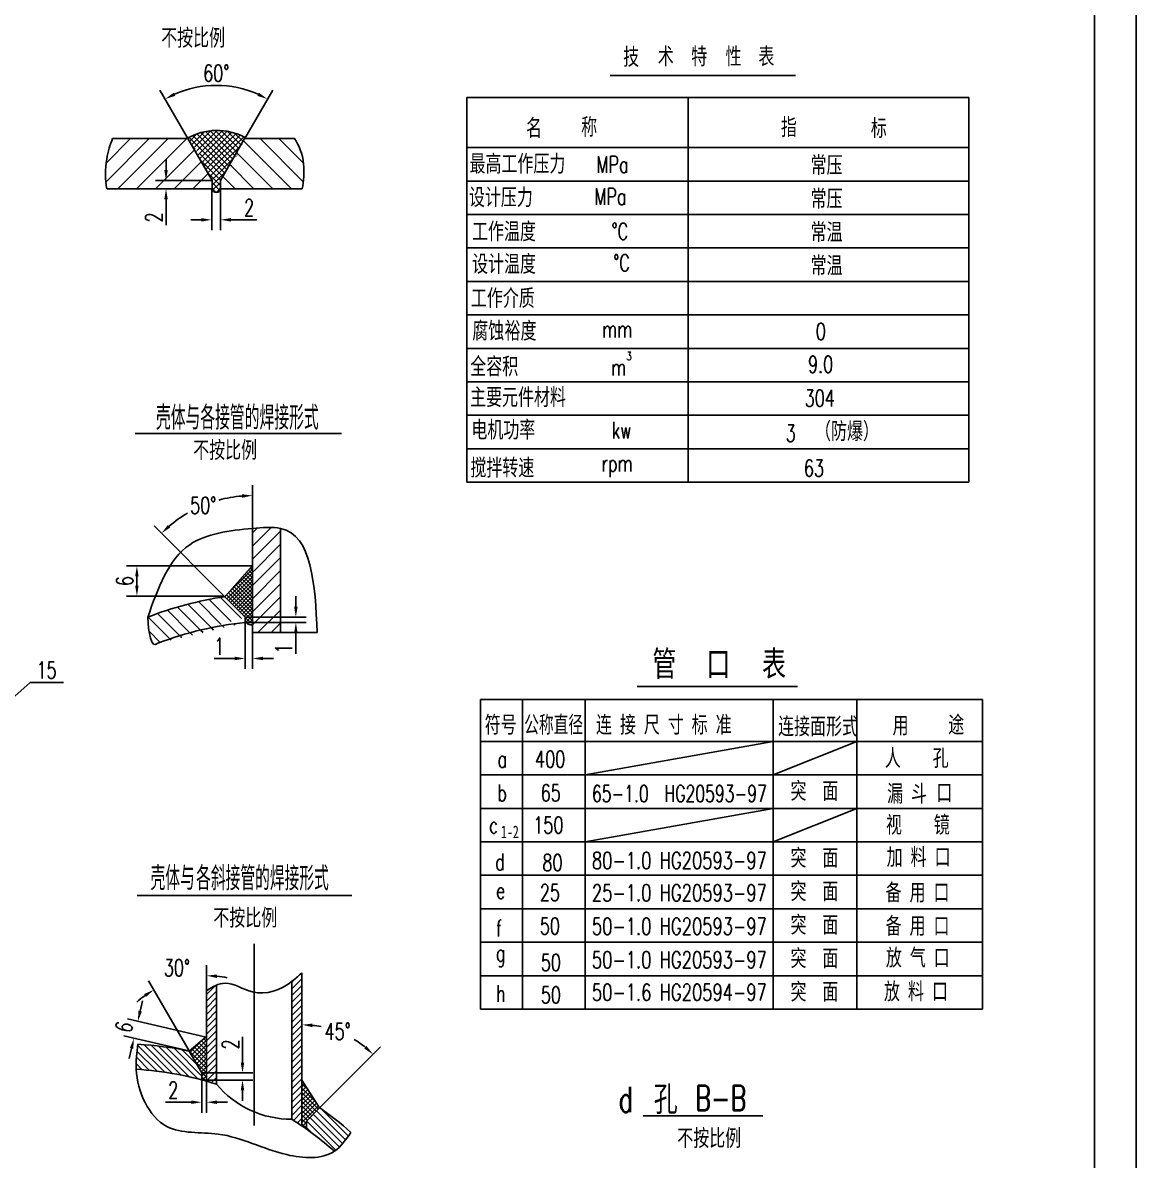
# Model space of a CAD drawing. Extents: x 0 to 594, y 0 to 841.
# Drawn here: x 327.7 to 594, y 387.8 to 659.7 of the extents above; entities that cross this region are included whole.
import ezdxf
from ezdxf.enums import TextEntityAlignment as Align

# ---------------------------------------------------------------- set-up
doc = ezdxf.new("R2010")
doc.units = 0
doc.header["$LTSCALE"] = 5
doc.header["$MEASUREMENT"] = 0
doc.linetypes.add('DASHED', pattern=[0.75, 0.5, -0.25])
doc.layers.get('DEFPOINTS').update_dxf_attribs({"color": 2, "linetype": 'DASHED'})
doc.layers.add('DIM', color=7, linetype='CONTINUOUS')
doc.styles.add('HZ10', font='SIMFANG.TTF', dxfattribs={"width": 0.7, "height": 10})
doc.styles.add('HZ12', font='SIMFANG.TTF', dxfattribs={"width": 0.7, "height": 12})
doc.styles.add('HZ3', font='SIMFANG.TTF', dxfattribs={"width": 0.7, "height": 3})
doc.styles.add('HZ4', font='SIMFANG.TTF', dxfattribs={"width": 0.7, "height": 4})
doc.styles.add('HZ6', font='SIMFANG.TTF', dxfattribs={"width": 0.7, "height": 6})
doc.styles.add('HZ8', font='SIMFANG.TTF', dxfattribs={"width": 0.7, "height": 8})
doc.styles.add('RMO4', font='romans.shx', dxfattribs={"width": 0.7, "height": 4})
doc.styles.add('RMO6', font='romans.shx', dxfattribs={"width": 0.7, "height": 6})
doc.styles.add('RMO8', font='romans.shx', dxfattribs={"width": 0.7, "height": 8})
doc.styles.add('RMOS4', font='romans.shx', dxfattribs={"width": 0.7, "height": 4})
doc.styles.get("Standard").update_dxf_attribs({"font": 'txt.shx', "height": 6, "bigfont": 'hzfsdxt.shx'})
doc.dimstyles.get("Standard").update_dxf_attribs({"dimtxt": 0.18, "dimasz": 0.18, "dimexe": 0.18, "dimexo": 0.0625, "dimgap": 0.09, "dimtad": 0, "dimtih": 1, "dimtoh": 1, "dimdec": 4, "dimzin": 0, "dimdsep": 46, "dimtxsty": 'Standard', "dimcen": 0.09, "dimadec": 0, "dimazin": 0, "dimtfac": 1, "dimtdec": 4, "dimtofl": 0, "dimtmove": 0, "dimatfit": 3, "dimfxl": 0, "dimtolj": 1, "dimtzin": 0, "dimarcsym": 0})
pattern_1 = [(45, (171.5867148157311, 230.1250067884636), (-0.5303300858899106, 0.5303300858899105), []), (135, (171.5867148157311, 230.1250067884636), (-0.5303300858899106, -0.5303300858899104), [])]

# ---------------------------------------------------------------- blocks, each defined once
blk = doc.blocks.new('*D68')
at = {"layer": 'DEFPOINTS', "color": 0}
for p in [(378.2686727352494, 644.3370176675586), (367.2449190810527, 631.9646974638206), (380.7919244648453, 631.9646974638206), (373.018421772949, 621.9646974638206), (375.018421772949, 621.9646974638206)]:
    blk.add_point(p, dxfattribs=at)
at = {"layer": 'DIM', "color": 0, "lineweight": -2}
for p, q in [((367.2136690810527, 632.0188240515571), (360.5303118791248, 643.5947382904276)), ((380.8231744648453, 632.0188240515571), (387.5065316667732, 643.5947382904276))]:
    blk.add_line(p, q, dxfattribs=at)
blk.add_arc((374.018421772949, 620.2326466562517), 24.47621978764829, 65.85473525063615, 114.1452647493639, dxfattribs=at)
at = {"layer": 'DIM', "color": 0}
for points in [[(364.1960208037557, 642.1964612587881), (363.8167544366443, 642.9384865058131), (361.7803118791248, 641.4296747809665)], [(384.2200891092537, 642.9384865058131), (383.8408227421423, 642.1964612587881), (386.2565316667732, 641.4296747809665)]]:
    blk.add_solid(points, dxfattribs=at)
at = {"layer": 'DIM', "color": 0, "insert": (374.018421772949, 647.6088664439), "char_height": 4, "attachment_point": 5, "style": 'RMO4'}
blk.add_mtext('\\A1;60°', dxfattribs=at)
blk = doc.blocks.new('*D69')
at = {"layer": 'DEFPOINTS', "color": 0}
for p in [(373.018421772949, 621.9646974638206), (361.9933419046999, 619.9646974638207), (372.9271343473676, 619.9646974638207)]:
    blk.add_point(p, dxfattribs=at)
at = {"layer": 'DIM', "color": 0, "lineweight": -2}
for p, q in [((361.9933419046999, 624.4646974638206), (361.9933419046999, 626.9646974638206)), ((372.955921772949, 621.9646974638206), (359.4933419046999, 621.9646974638206)), ((372.8646343473676, 619.9646974638207), (359.4933419046999, 619.9646974638207)), ((361.9933419046999, 617.4646974638207), (361.9933419046999, 611.2980307971541))]:
    blk.add_line(p, q, dxfattribs=at)
at = {"layer": 'DIM', "color": 0}
for points in [[(361.5766752380332, 624.4646974638206), (362.4100085713666, 624.4646974638206), (361.9933419046999, 621.9646974638206)], [(361.5766752380332, 617.4646974638207), (362.4100085713666, 617.4646974638207), (361.9933419046999, 619.9646974638207)]]:
    blk.add_solid(points, dxfattribs=at)
at = {"layer": 'DIM', "color": 0, "insert": (359.0933419046999, 613.1313641304874), "char_height": 4, "attachment_point": 5, "rotation": 90, "style": 'RMO4'}
blk.add_mtext('\\A1;2', dxfattribs=at)
blk = doc.blocks.new('*D70')
at = {"layer": 'DEFPOINTS', "color": 0}
for p in [(372.9271343473676, 619.9646974638206), (375.018421772949, 619.9646974638206), (375.018421772949, 612.5593403520734)]:
    blk.add_point(p, dxfattribs=at)
at = {"layer": 'DIM', "color": 0, "lineweight": -2}
for p, q in [((372.9271343473676, 619.9021974638206), (372.9271343473676, 610.0593403520734)), ((375.018421772949, 619.9021974638206), (375.018421772949, 610.0593403520734)), ((370.4271343473676, 612.5593403520734), (367.9271343473676, 612.5593403520734)), ((377.518421772949, 612.5593403520734), (383.6850884396157, 612.5593403520734))]:
    blk.add_line(p, q, dxfattribs=at)
at = {"layer": 'DIM', "color": 0}
for points in [[(370.4271343473676, 612.97600701874), (370.4271343473676, 612.1426736854067), (372.9271343473676, 612.5593403520734)], [(377.518421772949, 612.97600701874), (377.518421772949, 612.1426736854067), (375.018421772949, 612.5593403520734)]]:
    blk.add_solid(points, dxfattribs=at)
at = {"layer": 'DIM', "color": 0, "insert": (381.8517551062823, 615.4593403520734), "char_height": 4, "attachment_point": 5, "style": 'RMO4'}
blk.add_mtext('\\A1;2', dxfattribs=at)
blk = doc.blocks.new('*D71')
at = {"layer": 'DEFPOINTS', "color": 0}
for p in [(354.3247511106781, 416.9285980216041), (371.6819557534477, 417.1707285503815), (367.5080044315218, 413.8850041742708)]:
    blk.add_point(p, dxfattribs=at)
at = {"layer": 'DIM', "color": 0, "lineweight": -2}
for p, q in [((355.8185264900501, 423.3988500389539), (356.3809041259098, 425.834775200917)), ((371.6210576243986, 417.184787991278), (352.8202236922274, 421.5253025128505)), ((367.4471063024728, 413.8990636151673), (351.888825948715, 417.4909756574638)), ((353.7623734748184, 414.492672859641), (353.1999958389587, 412.0567476976779))]:
    blk.add_line(p, q, dxfattribs=at)
at = {"layer": 'DIM', "color": 0}
for points in [[(355.4125389630563, 423.4925796449305), (356.224514017044, 423.3051204329773), (355.2561488541905, 420.9629248769908)], [(353.3563859478245, 414.5864024656176), (354.1683610018122, 414.3989432536644), (354.3247511106781, 416.9285980216041)]]:
    blk.add_solid(points, dxfattribs=at)
at = {"layer": 'DIM', "color": 0, "insert": (351.9647767945572, 419.5981195068947), "char_height": 4, "attachment_point": 5, "rotation": 77, "style": 'RMO4'}
blk.add_mtext('\\A1;6', dxfattribs=at)
blk = doc.blocks.new('*D72')
at = {"layer": 'DEFPOINTS', "color": 0}
for p in [(367.3034203556231, 431.4874166146137), (371.6819557534478, 428.2533794693746), (367.526754431522, 413.852528221629), (370.5476100204308, 408.6202528593102), (371.6819557534478, 406.6555084163758)]:
    blk.add_point(p, dxfattribs=at)
at = {"layer": 'DIM', "color": 0, "lineweight": -2}
for p, q in [((371.6819557534478, 428.3158794693746), (371.6819557534478, 434.3704888247704)), ((367.4955044315221, 413.9066548093655), (357.8244655492515, 430.6573855154342))]:
    blk.add_line(p, q, dxfattribs=at)
for start, end in [(78.63388500190574, 84.31694250095286), (125.6830574990445, 131.3661149980916)]:
    blk.add_arc((371.6819557534478, 406.6555084163755), 25.21498040839486, start, end, dxfattribs=at)
at = {"layer": 'DIM', "color": 0}
for points in [[(374.1582262130681, 431.3304002006329), (374.19953763389, 432.1627089239766), (371.6819557534478, 431.8704888247703)], [(356.7480656350779, 427.4866010951609), (357.1999967366479, 426.7864563073648), (359.0744655492514, 428.4923220059729)]]:
    blk.add_solid(points, dxfattribs=at)
at = {"layer": 'DIM', "color": 0, "insert": (364.6152835816186, 433.759999351151), "char_height": 4, "attachment_point": 5, "style": 'RMO4'}
blk.add_mtext('\\A1;30°', dxfattribs=at)
blk = doc.blocks.new('*D73')
at = {"layer": 'DEFPOINTS', "color": 0}
for p in [(370.5476100204307, 406.968304820079), (371.6819557534478, 406.6555084163758), (371.6819557534478, 401.6244611686159)]:
    blk.add_point(p, dxfattribs=at)
at = {"layer": 'DIM', "color": 0, "lineweight": -2}
for p, q in [((370.5476100204307, 406.905804820079), (370.5476100204307, 399.1244611686159)), ((371.6819557534478, 406.5930084163758), (371.6819557534478, 399.1244611686159)), ((368.0476100204307, 401.6244611686159), (361.880943353764, 401.6244611686159)), ((374.1819557534478, 401.6244611686159), (376.6819557534478, 401.6244611686159))]:
    blk.add_line(p, q, dxfattribs=at)
at = {"layer": 'DIM', "color": 0}
for points in [[(368.0476100204307, 402.0411278352826), (368.0476100204307, 401.2077945019493), (370.5476100204307, 401.6244611686159)], [(374.1819557534478, 402.0411278352826), (374.1819557534478, 401.2077945019493), (371.6819557534478, 401.6244611686159)]]:
    blk.add_solid(points, dxfattribs=at)
at = {"layer": 'DIM', "color": 0, "insert": (363.7142766870974, 404.5244611686159), "char_height": 4, "attachment_point": 5, "style": 'RMO4'}
blk.add_mtext('\\A1;2', dxfattribs=at)
blk = doc.blocks.new('*D74')
at = {"layer": 'DEFPOINTS', "color": 0}
for p in [(394.4819557534478, 432.5235578216111), (406.5238448554538, 416.9045999090628), (398.7245964405672, 400.2900768523976), (395.5704834001997, 397.1359638120302), (394.4819557534478, 395.9755670856358)]:
    blk.add_point(p, dxfattribs=at)
at = {"layer": 'DIM', "color": 0, "lineweight": -2}
blk.add_line((398.7687906143913, 400.3342710262218), (413.2795255910639, 414.8450060028947), dxfattribs=at)
for start, end in [(79.01673861192734, 84.04977756412596), (50.95022243587441, 58.67258532486545)]:
    blk.add_arc((394.4819557534478, 396.0474361652782), 24.08377820401234, start, end, dxfattribs=at)
at = {"layer": 'DIM', "color": 0}
for points in [[(396.956960292381, 419.585353907844), (397.0002120885836, 420.4175640535221), (394.4819557534477, 420.1312143692906)], [(409.9335623102678, 415.0603949847795), (409.3756845112798, 414.4413499090049), (411.5117586380976, 413.0772390499283)]]:
    blk.add_solid(points, dxfattribs=at)
at = {"layer": 'DIM', "color": 0, "insert": (403.0371170892553, 418.560489869704), "char_height": 4, "attachment_point": 5, "style": 'RMO4'}
blk.add_mtext('\\A1;45°', dxfattribs=at)
blk = doc.blocks.new('*D75')
at = {"layer": 'DEFPOINTS', "color": 0}
for p in [(370.5476100204307, 408.6202528593102), (380.2824377325265, 408.6202528593102), (370.5476100204307, 406.9308048200789)]:
    blk.add_point(p, dxfattribs=at)
at = {"layer": 'DIM', "color": 0, "lineweight": -2}
for p, q in [((380.2824377325265, 411.1202528593102), (380.2824377325265, 417.2869195259769)), ((370.6101100204307, 408.6202528593102), (382.7824377325265, 408.6202528593102)), ((370.6101100204307, 406.9308048200789), (382.7824377325265, 406.9308048200789)), ((380.2824377325265, 404.4308048200789), (380.2824377325265, 401.9308048200789))]:
    blk.add_line(p, q, dxfattribs=at)
at = {"layer": 'DIM', "color": 0}
for points in [[(379.8657710658599, 411.1202528593102), (380.6991043991932, 411.1202528593102), (380.2824377325265, 408.6202528593102)], [(379.8657710658599, 404.4308048200789), (380.6991043991932, 404.4308048200789), (380.2824377325265, 406.9308048200789)]]:
    blk.add_solid(points, dxfattribs=at)
at = {"layer": 'DIM', "color": 0, "insert": (377.3824377325265, 415.4535861926436), "char_height": 4, "attachment_point": 5, "rotation": 90, "style": 'RMO4'}
blk.add_mtext('\\A1;2', dxfattribs=at)
blk = doc.blocks.new('*D76')
at = {"layer": 'DEFPOINTS', "color": 0}
for p in [(380.9428952514434, 516.2857458070507), (382.6876403517439, 516.2831007279685), (380.9428952514434, 507.7039751878415)]:
    blk.add_point(p, dxfattribs=at)
at = {"layer": 'DIM', "color": 0, "lineweight": -2}
for p, q in [((380.9428952514434, 516.2232458070507), (380.9428952514434, 505.2039751878415)), ((382.6876403517439, 516.2206007279685), (382.6876403517439, 505.2039751878415)), ((378.4428952514434, 507.7039751878415), (373.4762285847768, 507.7039751878415)), ((385.1876403517439, 507.7039751878415), (387.6876403517439, 507.7039751878415))]:
    blk.add_line(p, q, dxfattribs=at)
at = {"layer": 'DIM', "color": 0}
for points in [[(378.4428952514434, 508.1206418545082), (378.4428952514434, 507.2873085211748), (380.9428952514434, 507.7039751878415)], [(385.1876403517439, 508.1206418545082), (385.1876403517439, 507.2873085211748), (382.6876403517439, 507.7039751878415)]]:
    blk.add_solid(points, dxfattribs=at)
at = {"layer": 'DIM', "color": 0, "insert": (374.7095619181101, 510.6039751878415), "char_height": 4, "attachment_point": 5, "style": 'RMO4'}
blk.add_mtext('\\A1;1', dxfattribs=at)
blk = doc.blocks.new('*D77')
at = {"layer": 'DEFPOINTS', "color": 0}
for p in [(374.6979289825382, 545.5927288842595), (382.6699024309429, 538.7946760670254), (376.0504965637493, 522.4603248054167), (380.9428952514439, 517.5679261177222), (382.669902430943, 513.8873612316834)]:
    blk.add_point(p, dxfattribs=at)
at = {"layer": 'DIM', "color": 0, "lineweight": -2}
for p, q in [((382.6699024309429, 538.8571760670254), (382.6699024309431, 549.1422590994422)), ((376.0063023899252, 522.5045189792409), (359.1222989803449, 539.388522388821))]:
    blk.add_line(p, q, dxfattribs=at)
for start, end in [(94.65170655792933, 105.0934646023717), (120.3295257839642, 130.3482934420708)]:
    blk.add_arc((382.6699024309428, 515.8409189382232), 30.80134016121909, start, end, dxfattribs=at)
at = {"layer": 'DIM', "color": 0}
for points in [[(380.155052531208, 546.9571258854232), (380.1888714060108, 546.1244790646454), (382.669902430943, 546.6422590994423)], [(363.0105455691429, 539.0089835241504), (362.4456889115426, 539.621667293161), (360.8900659333112, 537.6207554358546)]]:
    blk.add_solid(points, dxfattribs=at)
at = {"layer": 'DIM', "color": 0, "insert": (370.8827398566028, 544.2976466870914), "char_height": 4, "attachment_point": 5, "style": 'RMO4'}
blk.add_mtext('\\A1;50°', dxfattribs=at)
blk = doc.blocks.new('*D78')
at = {"layer": 'DEFPOINTS', "color": 0}
for p in [(355.0299133940579, 529.8119562275331), (382.5821745599451, 529.8119562275331), (375.8958169553645, 522.6150044138011)]:
    blk.add_point(p, dxfattribs=at)
at = {"layer": 'DIM', "color": 0, "lineweight": -2}
for p, q in [((382.5196745599451, 529.8119562275331), (352.5299133940579, 529.8119562275331)), ((355.0299133940579, 525.1150044138011), (355.0299133940579, 527.3119562275331)), ((375.8333169553645, 522.6150044138011), (352.5299133940579, 522.6150044138011))]:
    blk.add_line(p, q, dxfattribs=at)
at = {"layer": 'DIM', "color": 0}
for points in [[(354.6132467273912, 527.3119562275331), (355.4465800607246, 527.3119562275331), (355.0299133940579, 529.8119562275331)], [(354.6132467273912, 525.1150044138011), (355.4465800607246, 525.1150044138011), (355.0299133940579, 522.6150044138011)]]:
    blk.add_solid(points, dxfattribs=at)
at = {"layer": 'DIM', "color": 0, "insert": (352.1299133940579, 526.2134803206673), "char_height": 4, "attachment_point": 5, "rotation": 90, "style": 'RMO4'}
blk.add_mtext('\\A1;6', dxfattribs=at)
blk = doc.blocks.new('*D79')
at = {"layer": 'DEFPOINTS', "color": 0}
for p in [(380.9428952514438, 517.567926117722), (380.9428952514438, 516.2857458070507), (393.0431161907659, 516.2857458070507)]:
    blk.add_point(p, dxfattribs=at)
at = {"layer": 'DIM', "color": 0, "lineweight": -2}
for p, q in [((393.0431161907659, 520.067926117722), (393.0431161907659, 522.567926117722)), ((381.0053952514438, 517.567926117722), (395.5431161907659, 517.567926117722)), ((381.0053952514438, 516.2857458070507), (395.5431161907659, 516.2857458070507)), ((393.0431161907659, 513.7857458070507), (393.0431161907659, 508.8190791403841))]:
    blk.add_line(p, q, dxfattribs=at)
at = {"layer": 'DIM', "color": 0}
for points in [[(392.6264495240993, 520.067926117722), (393.4597828574326, 520.067926117722), (393.0431161907659, 517.567926117722)], [(392.6264495240993, 513.7857458070507), (393.4597828574326, 513.7857458070507), (393.0431161907659, 516.2857458070507)]]:
    blk.add_solid(points, dxfattribs=at)
at = {"layer": 'DIM', "color": 0, "insert": (390.1431161907659, 510.0524124737175), "char_height": 4, "attachment_point": 5, "rotation": 90, "style": 'RMO4'}
blk.add_mtext('\\A1;1', dxfattribs=at)

msp = doc.modelspace()

# ---------------------------------------------------------------- hatches: boundary and pattern name
at = {"layer": 'DIM'}
h = msp.add_hatch(dxfattribs=at)
h.set_pattern_fill('ANSI37', color=256, scale=7.5, style=0)
h.set_pattern_definition([(45, (23.30923143376941, 553.5162811633038), (-0.6629126073623882, 0.6629126073623883), []), (135, (23.30923143376941, 553.5162811633038), (-0.6629126073623883, -0.6629126073623882), [])])
edge = h.paths.add_edge_path()
edge.add_line((373.018421772949, 621.9646974638206), (367.244919081053, 631.9646974638206))
edge.add_line((375.018421772949, 621.9646974638206), (380.7919244648453, 631.9646974638206))
edge.add_line((373.018421772949, 619.9646974638206), (373.018421772949, 621.9646974638206))
edge.add_line((375.018421772949, 619.9646974638206), (375.018421772949, 621.9646974638206))
edge.add_arc((374.018421772949, 620.143484861047), 1.015856748467515, 190.1366629109801, 349.8633370890199)
edge.add_arc((374.1962262342228, 619.76158427736), 14.18390451545465, 61.57363830885675, 120.6441682197863)
h = msp.add_hatch(dxfattribs=at)
h.set_pattern_fill('ANSI31', color=256, style=0)
h.set_pattern_definition([(45, (-104.7176103876106, 434.1782766635902), (-2.245064030267288, 2.245064030267288), [])])
edge = h.paths.add_edge_path()
edge.add_line((349.2276273052941, 631.9646974638206), (367.244919081053, 631.9646974638206))
edge.add_line((367.244919081053, 631.9646974638206), (373.018421772949, 621.9646974638206))
edge.add_line((373.018421772949, 621.9646974638206), (373.018421772949, 619.9646974638206))
edge.add_line((373.018421772949, 619.9646974638206), (347.8774093076728, 619.9646974638206))
edge.add_spline(control_points=[(347.8774093076728, 619.9646974638206), (347.3323042095937, 622.0076575614271), (347.4876570391163, 626.8739240973516), (348.6044520216803, 630.5272398650911), (349.2276273052946, 631.9646974638206)], knot_values=[9.941961667444083, 9.941961667444083, 9.941961667444083, 9.941961667444083, 21.33888380195688, 30.26678402198281, 30.26678402198281, 30.26678402198281, 30.26678402198281], degree=3, periodic=0)
h = msp.add_hatch(dxfattribs=at)
h.set_pattern_fill('ANSI31', color=256, angle=90, style=0)
h.set_pattern_definition([(135, (-104.7176103876106, 434.1782766635902), (-2.245064030267288, -2.245064030267288), [])])
edge = h.paths.add_edge_path()
edge.add_spline(control_points=[(394.5626416125708, 619.9646974638213), (394.8910844664458, 621.7958033423745), (395.3202052381304, 626.997141944724), (393.7606282875624, 630.3681632855221), (392.6969022505602, 631.9646974638051)], knot_values=[11.38549647651127, 11.38549647651127, 11.38549647651127, 11.38549647651127, 18.48107111075401, 28.15200539043571, 28.15200539043571, 28.15200539043571, 28.15200539043571], degree=3, periodic=0)
edge.add_line((392.6969022505517, 631.9646974638206), (380.7919244648453, 631.9646974638207))
edge.add_line((380.7919244648453, 631.9646974638207), (375.018421772949, 621.9646974638206))
edge.add_line((375.018421772949, 621.9646974638206), (375.018421772949, 619.9646974638206))
edge.add_line((375.018421772949, 619.9646974638206), (394.5626416125706, 619.9646974638206))
h = msp.add_hatch(dxfattribs=at)
h.set_pattern_fill('ANSI31', color=256, scale=0.7, style=0)
h.set_pattern_definition([(45, (50.53278745036101, 337.5867287168688), (-1.571544821187101, 1.571544821187102), [])])
edge = h.paths.add_edge_path()
edge.add_line((382.669902430943, 538.7946760670254), (382.669902430943, 513.8873612316834))
edge.add_line((382.669902430943, 513.8873612316834), (389.389902430943, 513.8873612316834))
edge.add_line((389.389902430943, 513.8873612316834), (389.389902430943, 538.7946760670254))
edge.add_spline(control_points=[(389.389902430943, 538.7946760670254), (387.1616256370991, 538.8469622890578), (384.9333488432555, 538.8992485110903), (382.669902430943, 538.7946760670254)], knot_values=[121.8604519330935, 121.8604519330935, 121.8604519330935, 121.8604519330935, 141.0604519330935, 141.0604519330936, 141.0604519330936, 141.0604519330936], degree=3, periodic=0)
h = msp.add_hatch(dxfattribs=at)
h.set_pattern_fill('ANSI37', color=256, scale=5.25, style=0)
h.set_pattern_definition([(45, (221.0407696094622, 471.3989580551755), (-0.4640388251536717, 0.4640388251536718), []), (135, (221.0407696094622, 471.3989580551755), (-0.4640388251536718, -0.4640388251536717), [])])
h.paths.add_polyline_path([(382.669902430943, 529.9106970064568), (376.0504965637492, 522.4603248054166), (380.9428952514438, 517.5679261177221), (380.9428952514438, 516.2857458070507), (381.1619370123679, 516.2854137340277, -0.00034280350042554), (381.1603772029168, 516.2871910567989, 0.00034280350042554), (381.1619370123679, 516.2854137340277), (382.669902430943, 516.2831276191192)])
h = msp.add_hatch(dxfattribs=at)
h.set_pattern_fill('ANSI31', color=256, scale=0.7, angle=90, style=0)
h.set_pattern_definition([(135, (50.53278745036101, 337.5867287168688), (-1.571544821187102, -1.571544821187101), [])])
edge = h.paths.add_edge_path()
edge.add_arc((388.3493823562381, 438.7007205550157), 77.93774563452817, 95.45309312376193, 111.2753747836728)
edge.add_line((380.9428952514438, 517.567926117722), (376.0504965637492, 522.4603248054166))
edge.add_arc((388.3493823562381, 438.7007205550157), 84.65774563452817, 98.35336270955241, 111.2753747836728)
edge.add_spline(control_points=[(360.0696117822707, 511.3267955616975), (358.4348951781299, 509.7953577979778), (357.7725623118975, 514.0399962709953), (357.6312546459453, 517.5888091736063)], knot_values=[0, 0, 0, 0, 19.20000000000007, 19.20000000000012, 19.20000000000012, 19.20000000000012], degree=3, periodic=0)
h = msp.add_hatch(dxfattribs=at)
h.set_pattern_fill('ANSI31', color=256, scale=9, style=0)
h.set_pattern_definition([(45, (328.7414803157806, 349.4617278649416), (-0.7954951288348658, 0.7954951288348657), [])])
edge = h.paths.add_edge_path()
edge.add_arc((350.302287851547, 331.3360870201109), 78.29498987204548, 72.3188937691109, 74.15323070433618, ccw=False)
edge.add_line((374.0819557534478, 405.9325536491612), (374.0819557534478, 429.6548273531885))
edge.add_spline(control_points=[(374.0819557534478, 429.6548273531885), (373.2706850456967, 429.3284184796246), (372.4728464558681, 428.8342790629905), (371.6819557534478, 428.2533794693746)], knot_values=[4.91849032904463, 4.91849032904463, 4.91849032904463, 4.91849032904463, 9.508752548405885, 9.508752548405885, 9.508752548405885, 9.508752548405885], degree=3, periodic=0)
edge.add_line((371.6819557534479, 428.2533794693746), (371.6819557534478, 406.6555084163758))
edge = h.paths.add_edge_path()
edge.add_arc((350.3022878515455, 331.3360870201113), 78.29498987204553, 55.64824937385828, 57.74971897068832, ccw=False)
edge.add_line((394.4819557534478, 395.9755670856358), (394.4819557534478, 432.5235578216111))
edge.add_spline(control_points=[(394.4819557534479, 432.5235578216112), (393.772760936975, 431.996703614887), (392.9819107266566, 431.2339067172993), (392.1542241719236, 430.5728563140714), (392.0819557534477, 430.5161323717609)], knot_values=[40.97188574948652, 40.97188574948652, 40.97188574948652, 40.97188574948652, 45.23964684736572, 45.64625762736014, 45.64625762736014, 45.64625762736014, 45.64625762736014], degree=3, periodic=0)
edge.add_line((392.0819557534478, 430.5161323717609), (392.0819557534478, 397.5521333311866))
h = msp.add_hatch(dxfattribs=at)
h.set_pattern_fill('ANSI37', color=256, scale=6, style=0)
h.set_pattern_definition(pattern_1)
h.paths.add_polyline_path([(367.5267544315219, 413.852528221629), (370.5476100204307, 408.6202528593102), (370.5476100204307, 406.968304820079, -0.003757262012781298), (371.6819557534478, 406.6555084163758), (371.6819557534478, 417.3168435405938)])
h = msp.add_hatch(dxfattribs=at)
h.set_pattern_fill('ANSI31', color=256, scale=9, angle=90, style=0)
h.set_pattern_definition([(135, (328.7414803157806, 349.4617278649416), (-0.795495128834866, -0.7954951288348656), [])])
edge = h.paths.add_edge_path()
edge.add_line((370.5476100204307, 406.968304820079), (370.5476100204307, 408.6202528593104))
edge.add_line((370.5476100204307, 408.6202528593104), (367.5267544315219, 413.8525282216289))
edge.add_arc((350.3022878515458, 331.336087020111), 84.29498987204566, 78.20939204592231, 86.64924015843435)
edge.add_spline(control_points=[(355.2292003291932, 415.486968482909), (354.9955479388692, 413.5247764535907), (354.7618955485452, 411.5625844242724), (354.8785095596616, 409.4972259188112)], knot_values=[0, 0, 0, 0, 5.999999999999975, 6.000000000000055, 6.000000000000055, 6.000000000000055], degree=3, periodic=0)
edge.add_arc((350.3022878515459, 331.3360870201112), 78.29498987204549, 75.01432767573891, 86.64924015843451, ccw=False)
edge = h.paths.add_edge_path()
edge.add_line((398.7513105533968, 400.3167909652275), (395.5704834001996, 397.1359638120304))
edge.add_line((395.5704834001996, 397.1359638120304), (395.5704834001996, 395.2179773399237))
edge.add_arc((350.3022878515459, 331.3360870201111), 78.29498987204553, 48.43963839509502, 54.677725194020695, ccw=False)
edge.add_spline(control_points=[(402.2438662197023, 389.9208792079168), (403.8307923693402, 390.9899969171229), (405.0275554297967, 392.7002097503462), (406.2243184902532, 394.4104225835694)], knot_values=[62.42907010162241, 62.42907010162241, 62.42907010162241, 62.42907010162241, 68.4290701016224, 68.4290701016224, 68.4290701016224, 68.4290701016224], degree=3, periodic=0)
edge.add_arc((350.3022878515459, 331.3360870201111), 84.29498987204545, 48.439638395095, 54.91747715231489)
h = msp.add_hatch(dxfattribs=at)
h.set_pattern_fill('ANSI37', color=256, scale=6, style=0)
h.set_pattern_definition(pattern_1)
h.paths.add_polyline_path([(394.4819557534478, 395.9755670856359, -0.004234735915648425), (395.5704834001996, 395.2179773399237), (395.5704834001996, 397.1359638120304), (398.7245964405671, 400.2900768523978), (394.4819557534478, 406.902005768964)])

# ---------------------------------------------------------------- linework, layer by layer
for p, q in [((594, -5.684341886080801e-14), (594, 841)), ((584, 9.999999999999943), (584, 831)), ((468.2311227961713, 647.0745915371169), (512.5024785887113, 647.0745915371169)), ((433.9343350790113, 641.8286016603292), (553.9343350790114, 641.828601660329)), ((433.9343350790113, 641.8286016603292), (553.9343350790114, 641.828601660329)), ((433.9343350790113, 641.8286016603292), (433.9343350790112, 549.828601660329)), ((486.8747724815043, 641.8286016603292), (486.8747724815042, 549.8286016603289)), ((553.9343350790114, 641.8286016603292), (553.9343350790114, 549.8286016603289)), ((349.2276273052941, 631.9646974638206), (367.244919081053, 631.9646974638206)), ((373.018421772949, 621.9646974638206), (367.244919081053, 631.9646974638206)), ((375.018421772949, 621.9646974638206), (380.7919244648453, 631.9646974638206)), ((380.7919244648453, 631.9646974638206), (392.6969022505961, 631.9646974638206)), ((433.9343350790113, 629.828601660329), (553.9343350790114, 629.828601660329)), ((373.018421772949, 619.9646974638206), (373.018421772949, 621.9646974638206)), ((375.018421772949, 619.9646974638206), (375.018421772949, 621.9646974638206)), ((433.9343350790113, 621.828601660329), (553.9343350790114, 621.8286016603288)), ((347.8774093076728, 619.9646974638206), (373.018421772949, 619.9646974638206)), ((375.018421772949, 619.9646974638206), (394.5626416125708, 619.9646974638206)), ((433.9343350790113, 613.828601660329), (553.9343350790114, 613.8286016603288)), ((433.9343350790113, 605.828601660329), (553.9343350790114, 605.828601660329)), ((433.9343350790113, 597.828601660329), (553.9343350790114, 597.828601660329)), ((433.9343350790113, 589.828601660329), (553.9343350790114, 589.828601660329)), ((433.9343350790113, 581.828601660329), (553.9343350790114, 581.828601660329)), ((433.9343350790113, 573.828601660329), (553.9343350790114, 573.8286016603289)), ((433.9343350790113, 565.828601660329), (553.9343350790114, 565.8286016603288)), ((354.6559454745275, 561.4684827581527), (403.9705433569994, 561.4684827581527)), ((433.9343350790113, 557.828601660329), (553.9343350790114, 557.8286016603288)), ((433.9343350790113, 549.828601660329), (553.9343350790114, 549.8286016603289)), ((382.669902430943, 538.7946760670254), (382.669902430943, 513.8873612316834)), ((389.389902430943, 538.7946760670254), (389.389902430943, 513.8873612316834)), ((376.0504965637492, 522.4603248054166), (382.6876403517439, 529.9306616550509)), ((380.9428952514438, 517.567926117722), (376.0504965637492, 522.4603248054166)), ((380.9428952514438, 516.2857458070507), (380.9428952514438, 517.567926117722)), ((380.9428952514438, 516.2857458070507), (382.6876403517439, 516.2831007279685)), ((382.669902430943, 513.8873612316834), (389.389902430943, 513.8873612316834)), ((389.389902430943, 513.8873612316834), (398.168954731152, 513.8873612316834)), ((291.8592564940769, 468.8308078650591), (329.5062628053853, 501.9284465006501)), ((329.5062628053853, 501.9284465006501), (337.5062628053853, 501.9284465006501)), ((474.6337618769571, 500.9806990119821), (512.9883646420412, 500.9806990119821)), ((437.2012121399993, 497.8781458372112), (437.2012121399992, 423.8781458372112)), ((557.2012121399994, 497.8781458372112), (437.2012121399993, 497.8781458372112)), ((447.2012121399993, 497.8781458372112), (447.2012121399992, 423.8781458372112)), ((462.2012121399993, 497.8781458372112), (462.2012121399994, 423.8781458372112)), ((507.2012121399993, 497.8781458372112), (507.2012121399992, 423.8781458372112)), ((527.2012121399994, 497.8781458372112), (527.2012121399994, 423.8781458372112)), ((557.2012121399994, 497.8781458372112), (557.2012121399994, 423.8781458372112)), ((557.2012121399994, 487.8781458372112), (437.2012121399993, 487.8781458372112)), ((462.2012121399993, 479.8781458372112), (507.2012121399993, 487.8781458372112)), ((507.2012121399993, 479.8781458372112), (527.2012121399994, 487.8781458372112)), ((557.2012121399994, 479.8781458372112), (437.2012121399993, 479.8781458372112)), ((557.2012121399994, 471.8781458372112), (437.2012121399993, 471.8781458372112)), ((462.2012121399994, 463.8781458372112), (507.2012121399993, 471.8781458372112)), ((507.2012121399994, 463.8781458372112), (527.2012121399994, 471.8781458372112)), ((557.2012121399994, 463.8781458372112), (437.2012121399993, 463.8781458372112)), ((557.2012121399994, 455.8781458372112), (437.2012121399993, 455.8781458372112)), ((355.1236175475922, 451.0075694636653), (406.4056394161566, 451.0075694636653)), ((557.2012121399994, 447.8781458372112), (437.2012121399993, 447.8781458372112)), ((383.0819557534478, 439.4875791017618), (383.0819557534478, 396.0474361652786)), ((557.2012121399994, 439.8781458372112), (437.2012121399993, 439.8781458372112)), ((394.4819557534478, 432.5235578216111), (394.4819557534478, 395.9755670856359)), ((374.0819557534478, 429.6548273531885), (374.0819557534478, 405.9325536491612)), ((392.0819557534478, 430.5161323717608), (392.0819557534478, 397.5521333311867)), ((557.2012121399994, 431.8781458372112), (437.2012121399993, 431.8781458372112)), ((371.6819557534478, 428.2533794693746), (371.6819557534478, 406.6555084163758)), ((557.2012121399994, 423.8781458372112), (437.2012121399993, 423.8781458372112)), ((367.5267544315218, 413.852528221629), (371.6819557534478, 417.3168435405937)), ((370.5476100204307, 408.6202528593102), (367.5267544315218, 413.852528221629)), ((370.5476100204307, 408.6202528593103), (370.5476100204307, 406.968304820079)), ((398.7245964405671, 400.2900768523978), (394.4819557534478, 406.902005768964)), ((395.5704834001996, 397.1359638120303), (398.7245964405671, 400.2900768523978)), ((395.5704834001996, 397.1359638120303), (395.5704834001996, 395.2179773399238)), ((476.0953533364711, 398.3340602915409), (504.7383635136495, 398.3340602915408))]:
    msp.add_line(p, q, dxfattribs=at)
for centre, radius, start, end in [((374.1962262342228, 619.76158427736), 14.18390451545465, 61.57363830885675, 120.6441682197863), ((374.018421772949, 620.143484861047), 1.015856748467515, 190.1366629109801, 349.8633370890199), ((388.3493823562381, 438.7007205550157), 84.65774563452817, 98.35336270955241, 111.2753747836728), ((388.3493823562381, 438.7007205550157), 77.93774563452817, 95.45309312376193, 111.2753747836728), ((382.4573242705603, 517.423841295876), 1.724542102200773, 221.2953489221593, 277.0806557065146), ((350.3022878515459, 331.3360870201112), 84.29498987204549, 78.20939204592243, 86.64924015843452), ((350.3022878515459, 331.3360870201112), 78.29498987204549, 72.31889376911005, 86.64924015843452), ((391.9956224243464, 420.8876839371259), 23.33571030686796, 219.8566394761658, 270.2119732636329), ((350.3022878515459, 331.3360870201112), 84.29498987204549, 48.43963839509493, 54.98369559802288), ((350.3022878515459, 331.3360870201112), 78.29498987204549, 48.43963839509493, 57.74971897068863)]:
    msp.add_arc(centre, radius, start, end, dxfattribs=at)
for points, knots in [([(347.8774093076728, 619.9646974638206), (347.3323042095937, 622.0076575614271), (347.4876570391163, 626.8739240973516), (348.6044520216803, 630.5272398650911), (349.2276273052946, 631.9646974638206)], [9.941961667444083, 9.941961667444083, 9.941961667444083, 9.941961667444083, 21.33888380195688, 30.26678402198281, 30.26678402198281, 30.26678402198281, 30.26678402198281]), ([(394.5626416125708, 619.9646974638213), (394.8910844664458, 621.7958033423745), (395.3202052381304, 626.997141944724), (393.7606282875624, 630.3681632855221), (392.6969022505602, 631.9646974638051)], [11.38549647651127, 11.38549647651127, 11.38549647651127, 11.38549647651127, 18.48107111075401, 28.15200539043571, 28.15200539043571, 28.15200539043571, 28.15200539043571]), ([(371.6819557534478, 428.2533794693746), (373.1246541184678, 429.3130238568808), (376.5936143889662, 431.1375309739117), (383.6200667379924, 426.4549782804071), (390.2347293472758, 428.5841743078477), (393.772760936975, 431.996703614887), (394.4819557534479, 432.5235578216112)], [4.91849032904463, 4.91849032904463, 4.91849032904463, 4.91849032904463, 13.29178866043218, 24.73449058204391, 41.37849652948094, 45.64625762736014, 45.64625762736014, 45.64625762736014, 45.64625762736014])]:
    msp.add_open_spline(points, degree=3, knots=knots, dxfattribs=at)
for points in [[(357.6312546459453, 517.5888091736063), (367.6743918221113, 534.9052942504704), (382.669902430943, 538.7946760670254), (389.389902430943, 538.7946760670254), (398.168954731152, 513.8873612316834)], [(355.2292003291932, 415.486968482909), (354.8785095596616, 409.4972259188112), (362.1923896975113, 395.8428090269911), (374.4803697304153, 394.0011694818581), (390.8643444736323, 389.0901299115944), (402.2438662197023, 389.9208792079168), (406.2243184902532, 394.4104225835694)]]:
    msp.add_spline(points, degree=3, dxfattribs=at)
msp.add_open_spline([(360.0696117822707, 511.3267955616975), (358.4348951781299, 509.7953577979778), (357.7725623118975, 514.0399962709953), (357.6312546459453, 517.5888091736063)], degree=3, dxfattribs=at)

# ---------------------------------------------------------------- texts
for s, height, style, width, p in [('不按比例', 4, 'HZ8', 0.7, (360.8365417366637, 654.1397289138506)), ('技', 4, 'HZ4', 0.7, (471.3069246807431, 649.5714771979278)), ('术', 4, 'HZ4', 0.7, (479.5845032977881, 649.6957354954163)), ('特', 4, 'HZ4', 0.7, (487.5793458904549, 649.6957354954163)), ('性', 4, 'HZ4', 0.7, (495.7777447380558, 649.6957354954163)), ('表', 4, 'HZ4', 0.7, (503.6482074302034, 649.6957354954163)), ('名', 4, 'HZ4', 0.7, (448.0773548952279, 632.5873727460153)), ('称', 4, 'HZ4', 0.7, (461.2666327321639, 632.8316154821157)), ('指', 4, 'HZ4', 0.7, (509.0252272204188, 632.7916793594811)), ('标', 4, 'HZ4', 0.7, (530.533001676833, 632.5474366233805)), ('最高工作压力', 4, 'HZ4', 0.7, (434.5710505566411, 624.0199628143334)), ('常压', 4, 'HZ4', 0.7, (516.1266339603467, 623.6954131405776)), ('MPa', 4, 'RMO8', 0.7, (464.9207205456555, 623.7801101023917)), ('设计压力', 4, 'HZ4', 0.7, (434.4288874334632, 616.0308262287908)), ('MPa', 4, 'RMO8', 0.7, (464.430829408674, 616.1149259347383)), ('常压', 4, 'HZ4', 0.7, (516.1266339603467, 615.6954131405774)), ('工作温度', 4, 'HZ4', 0.7, (435.1637504578861, 607.839561175537)), ('常温', 4, 'HZ4', 0.7, (516.1266339603467, 607.6954131405774)), ('%%DC', 4, 'RMO4', 0.7, (468.5204436113863, 607.7942306331022)), ('设计温度', 4, 'HZ4', 0.7, (435.1858430533846, 600.08576618594)), ('%%DC', 4, 'RMO4', 0.7, (468.9491387165157, 600.264468359868)), ('常温', 4, 'HZ4', 0.7, (516.1266339603467, 599.6954131405776)), ('工作介质', 4, 'HZ4', 0.7, (434.8989841927262, 591.9100464983117)), ('腐蚀', 4, 'HZ4', 0.7, (435.2269228675485, 584.1062022843046)), ('裕度', 4, 'HZ4', 0.7, (442.9520158349029, 584.1062022843046)), ('0', 4, 'RMO8', 0.7, (517.3765133543516, 583.8693100397147)), ('mm', 4, 'RMO8', 0.7, (466.3116194679214, 584.4595001128373)), ('全容积', 4, 'HZ4', 0.7, (434.7507413544211, 575.6005831914529)), ('3', 2, 'RMOS4', 0.7, (472.1115310131744, 578.9881288109541)), ('9.0', 4, 'RMO8', 0.7, (515.5187904839522, 576.0146323645903)), ('m', 4, 'RMO8', 0.7, (468.4373550956583, 575.3172348012429)), ('主要元件材料', 4, 'HZ4', 0.7, (434.7119881991139, 568.2305984901644)), ('304', 4, 'RMO4', 0.7, (514.7275565770165, 567.921526222618)), ('电机功率    ', 4, 'HZ4', 0.7, (435.0181669889601, 560.4508747046009)), ('kw', 4, 'RMO4', 0.7, (468.569870081899, 560.2712348146857)), ('3', 4, 'RMO4', 0.7, (510.1686841419678, 559.5280438204765)), ('（防爆）', 4, 'HZ4', 0.7, (517.1885429141555, 560.1013878873408)), ('不按比例', 4, 'HZ8', 0.7, (368.4928366931294, 555.5901567436412)), ('搅拌转速', 4, 'HZ4', 0.7, (434.7909105231207, 551.3836612892396)), ('rpm', 4, 'RMO8', 0.7, (466.1497590001294, 552.3783279210849)), ('63', 4, 'RMO8', 0.7, (514.5348767624105, 551.2044683097232)), ('管', 6, 'HZ12', 0.7, (478.2957576680369, 503.4839750809681)), ('口', 6, 'HZ12', 0.7, (491.2091165169526, 503.4839750809681)), ('表', 6, 'HZ12', 0.7, (504.5079491475316, 503.4839750809681)), ('15', 4, 'RMO4', 0.7, (331.030441654341, 502.9071102140504)), ('符号', 4, 'HZ4', 0.7, (438.2065254528292, 489.9283992492224)), ('连 接 尺 寸 标 准', 4, 'HZ4', 0.7, (464.8041907139868, 489.9283992492224)), ('连接面形式', 4, 'HZ4', 0.7, (508.3626843968031, 489.5432800693573)), ('用', 4, 'HZ4', 0.7, (535.7312946539269, 489.7358396592899)), ('途', 4, 'HZ4', 0.7, (549.0301247171456, 489.9283992492224)), ('a', 4, 'RMO4', 0.7, (441.290310571414, 481.6483354822606)), ('400', 4, 'RMO4', 0.7, (450.2567268406792, 481.6451349634585)), ('人    孔', 4, 'HZ4', 0.7, (533.8815640261196, 481.9630573797231)), ('突  面', 4, 'HZ4', 0.7, (511.3201007288803, 474.1025542746384)), ('b', 4, 'RMO4', 0.7, (441.2439568415534, 473.5608299053679)), ('65', 4, 'RMO4', 0.7, (451.595056414586, 473.5783811412418)), ('漏 斗', 4, 'HZ4', 0.7, (534.4376424584138, 473.4446744413999)), ('口', 4, 'HZ4', 0.7, (546.2175267223092, 473.6581699145258)), ('视    镜', 4, 'HZ4', 0.7, (534.1486703893547, 465.9951074995183)), ('c', 4, 'RMO4', 0.7, (439.2388306300754, 465.8739946198307)), ('1-2', 3, 'HZ3', 0.7, (442.0770296442974, 464.7549618203911)), ('150', 4, 'RMO4', 0.7, (449.8133291908757, 465.8749888547118)), ('突  面', 4, 'HZ4', 0.7, (511.3201007288803, 458.1025542746384)), ('加 料 口', 4, 'HZ4', 0.7, (534.3109550064228, 458.2804733857107)), ('d', 4, 'RMO4', 0.7, (440.7200838081175, 457.0697651321584)), ('80', 4, 'RMO4', 0.7, (452.0069368194709, 456.9131967945516)), ('壳体与', 5, 'HZ10', 0.5166684724319647, (358.302071933347, 452.8725649470231)), ('各斜接管的焊接形式', 5, 'HZ10', 0.5166684724319647, (369.2019070264236, 452.8113531629303)), ('突  面', 4, 'HZ4', 0.7, (511.3201007288803, 450.1025542746384)), ('备 用 口', 4, 'HZ4', 0.7, (534.0648914336525, 449.8265013933192)), ('e', 4, 'RMO4', 0.7, (440.9048393571115, 450.2188679486874)), ('25', 4, 'RMO4', 0.7, (451.3930933803267, 449.7421983402197)), ('不按比例', 4, 'HZ8', 0.7, (373.3113512495337, 443.7838183966525)), ('突  面', 4, 'HZ4', 0.7, (511.3201007288803, 442.1025542746384)), ('备 用 口', 4, 'HZ4', 0.7, (534.0648914336525, 441.8265013933192)), ('f', 4, 'RMO4', 0.7, (440.9048393571115, 441.2108117973874)), ('50', 4, 'RMO4', 0.7, (451.3930933803267, 441.7421983402197)), ('g', 4, 'RMO4', 0.7, (440.8883912089429, 435.2915774516308)), ('突  面', 4, 'HZ4', 0.7, (511.3201007288803, 434.1025542746384)), ('放 气 口', 4, 'HZ4', 0.7, (534.1300529201108, 434.2623632380137)), ('50', 4, 'RMO4', 0.7, (451.6421326606136, 433.0323259148573)), ('突  面', 4, 'HZ4', 0.7, (511.3201007288803, 426.1025542746384)), ('放 料 口', 4, 'HZ4', 0.7, (533.6907828818576, 426.1631804764011)), ('h', 4, 'RMO4', 0.7, (440.9169240998473, 425.592492248406)), ('50', 4, 'RMO4', 0.7, (451.6421326606136, 425.2732316756379)), ('d', 6, 'RMO6', 0.7, (470.2282614262504, 399.2801294204388)), ('孔', 6, 'HZ6', 0.7, (478.6225531157411, 399.444611640408)), ('B-B', 6, 'RMO6', 0.7, (488.4981870592447, 399.6090938603767)), ('不按比例', 4, 'HZ8', 0.7, (484.2499406818593, 391.110309224528))]:
    msp.add_text(s, height=height, dxfattribs=dict(at, style=style, width=width)).set_placement(p)
for s, height, style, width, p, p2 in [('壳体与各接管的焊接形式', 5, 'HZ10', 0.5111641918307719, (359.5874059621561, 562.9423692936733), (398.4911455350062, 562.9423692936733)), ('公称直径', 4, 'HZ4', 0.6354759120782488, (447.6506228341363, 489.928397849359), (461.7204030280417, 489.928397849359)), ('65-1.0  HG20593-97', 4, 'RMO4', 0.6032288110484474, (463.8405062598289, 473.3949796369241), (505.6643704925213, 473.3949796369241)), ('80-1.0 HG20593-97', 4, 'RMO4', 0.6401611872350873, (463.8405062598289, 457.3949796369241), (505.6643704925213, 457.3949796369241)), ('25-1.0 HG20593-97', 4, 'RMO4', 0.6401611872350871, (463.8405062598289, 449.6680492559895), (505.6643704925213, 449.6680492559895)), ('50-1.0 HG20593-97', 4, 'RMO4', 0.6401611872350873, (463.8405062598289, 441.6680492559895), (505.6643704925213, 441.6680492559895)), ('50-1.0 HG20593-97', 4, 'RMO4', 0.6401611872350873, (463.8405062598289, 433.6680492559895), (505.6643704925213, 433.6680492559895)), ('50-1.6 HG20594-97', 4, 'RMO4', 0.6401611872350871, (463.8405062598289, 425.9089550167701), (505.6643704925213, 425.9089550167701))]:
    msp.add_text(s, height=height, dxfattribs=dict(at, style=style, width=width)).set_placement(p, p2, align=Align.FIT)

# ---------------------------------------------------------------- dimensions: what is measured, and where the dimension line sits
dim = msp.add_angular_dim_2l(base=(378.2686727352494, 644.3370176675586), line1=((375.018421772949, 621.9646974638206), (380.7919244648453, 631.9646974638206)), line2=((373.018421772949, 621.9646974638206), (367.2449190810527, 631.9646974638206)), dimstyle='Standard', override={"dimasz": 2.5, "dimexe": 2.5, "dimgap": 0.9, "dimtad": 1, "dimtih": 0, "dimtoh": 0, "dimdec": 0, "dimtxsty": 'RMO4', "dimtfac": 2, "dimtdec": 0, "dimatfit": 0}, dxfattribs=at)
dim.commit()
dim.dimension.update_dxf_attribs({"geometry": '*D68', "text_midpoint": (374.018421772949, 647.6088664439)})
for base, p1, p2, text, picture, middle in [((361.9933419046999, 619.9646974638207), (373.018421772949, 621.9646974638206), (372.9271343473676, 619.9646974638207), '2', '*D69', (359.0933419046999, 613.1313641304874)), ((355.0299133940579, 529.8119562275331), (375.8958169553645, 522.6150044138011), (382.5821745599451, 529.8119562275331), '6', '*D78', (352.1299133940579, 526.2134803206673)), ((393.0431161907659, 516.2857458070507), (380.9428952514438, 517.567926117722), (380.9428952514438, 516.2857458070507), '1', '*D79', (390.1431161907659, 510.0524124737175))]:
    dim = msp.add_linear_dim(base=base, p1=p1, p2=p2, angle=90, text=text, dimstyle='Standard', override={"dimasz": 2.5, "dimexe": 2.5, "dimgap": 0.9, "dimtad": 1, "dimtih": 0, "dimtoh": 0, "dimdec": 0, "dimtxsty": 'RMO4', "dimtfac": 2, "dimtdec": 0, "dimatfit": 0}, dxfattribs=at)
    dim.commit()
    dim.dimension.update_dxf_attribs({"geometry": picture, "text_midpoint": middle})
for base, p1, p2, text, picture, middle in [((375.018421772949, 612.5593403520734), (372.9271343473676, 619.9646974638206), (375.018421772949, 619.9646974638206), '2', '*D70', (381.8517551062823, 615.4593403520734)), ((380.9428952514434, 507.7039751878415), (382.6876403517439, 516.2831007279685), (380.9428952514434, 516.2857458070507), '1', '*D76', (374.7095619181101, 510.6039751878415))]:
    dim = msp.add_linear_dim(base=base, p1=p1, p2=p2, text=text, dimstyle='Standard', override={"dimasz": 2.5, "dimexe": 2.5, "dimgap": 0.9, "dimtad": 1, "dimtih": 0, "dimtoh": 0, "dimdec": 0, "dimtxsty": 'RMO4', "dimtfac": 2, "dimtdec": 0, "dimatfit": 0}, dxfattribs=at)
    dim.commit()
    dim.dimension.update_dxf_attribs({"geometry": picture, "text_midpoint": middle})
dim = msp.add_angular_dim_2l(base=(374.6979289825382, 545.5927288842595), line1=((382.669902430943, 538.7946760670254), (382.669902430943, 513.8873612316834)), line2=((380.9428952514439, 517.5679261177222), (376.0504965637493, 522.4603248054167)), text='50%%d', dimstyle='Standard', override={"dimasz": 2.5, "dimexe": 2.5, "dimgap": 0.9, "dimtad": 1, "dimdec": 0, "dimtxsty": 'RMO4', "dimtfac": 2, "dimtdec": 0, "dimatfit": 0}, dxfattribs=at)
dim.commit()
dim.dimension.update_dxf_attribs({"geometry": '*D77', "text_midpoint": (370.8827398566028, 544.2976466870914)})
for base, line1, line2, picture, middle in [((367.3034203556231, 431.4874166146137), ((371.6819557534478, 428.2533794693746), (371.6819557534478, 406.6555084163758)), ((370.5476100204308, 408.6202528593102), (367.5267544315221, 413.852528221629)), '*D72', (364.6152835816186, 430.859999351151)), ((406.5238448554538, 416.9045999090628), ((394.4819557534478, 432.5235578216111), (394.4819557534478, 395.9755670856359)), ((395.5704834001997, 397.1359638120302), (398.7245964405672, 400.2900768523978)), '*D74', (403.0371170892553, 418.5604898697042))]:
    dim = msp.add_angular_dim_2l(base=base, line1=line1, line2=line2, dimstyle='Standard', override={"dimasz": 2.5, "dimexe": 2.5, "dimgap": 0.9, "dimtad": 1, "dimdec": 0, "dimtxsty": 'RMO4', "dimtfac": 2, "dimtdec": 0, "dimatfit": 0}, dxfattribs=at)
    dim.commit()
    dim.dimension.update_dxf_attribs({"geometry": picture, "text_midpoint": middle, "dimtype": 162})
for base, p1, p2, angle, text, picture, middle in [((354.3247511106781, 416.9285980216041), (371.6819557534478, 417.1707285503816), (367.5080044315218, 413.8850041742709), 76.99999999999999, '6', '*D71', (354.7904499824343, 418.9457614492975)), ((380.2824377325265, 408.6202528593102), (370.5476100204307, 406.9308048200789), (370.5476100204307, 408.6202528593102), 90, '2', '*D75', (380.2824377325264, 415.4535861926436))]:
    dim = msp.add_linear_dim(base=base, p1=p1, p2=p2, angle=angle, text=text, dimstyle='Standard', override={"dimasz": 2.5, "dimexe": 2.5, "dimgap": 0.9, "dimtad": 1, "dimtih": 0, "dimtoh": 0, "dimdec": 0, "dimtxsty": 'RMO4', "dimtfac": 2, "dimtdec": 0, "dimatfit": 0}, dxfattribs=at)
    dim.commit()
    dim.dimension.update_dxf_attribs({"geometry": picture, "text_midpoint": middle, "dimtype": 160})
dim = msp.add_linear_dim(base=(371.6819557534478, 401.6244611686159), p1=(370.5476100204307, 406.968304820079), p2=(371.6819557534478, 406.6555084163758), text='2', dimstyle='Standard', override={"dimasz": 2.5, "dimexe": 2.5, "dimgap": 0.9, "dimtad": 1, "dimtih": 0, "dimtoh": 0, "dimdec": 0, "dimtxsty": 'RMO4', "dimtfac": 2, "dimtdec": 0, "dimatfit": 0}, dxfattribs=at)
dim.commit()
dim.dimension.update_dxf_attribs({"geometry": '*D73', "text_midpoint": (363.7142766870974, 401.6244611686159), "dimtype": 160})

doc.saveas('drawing.dxf')
